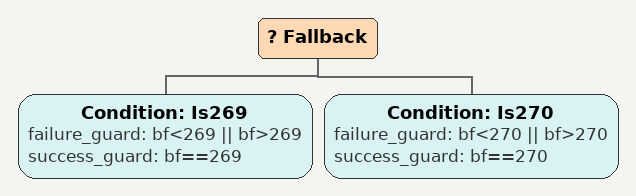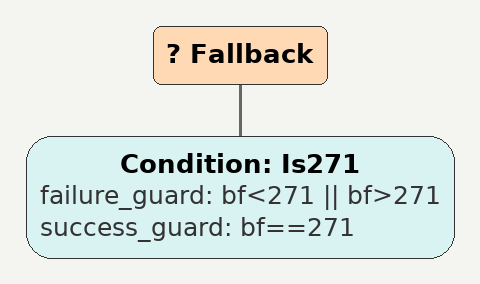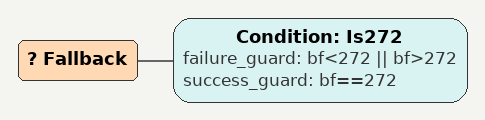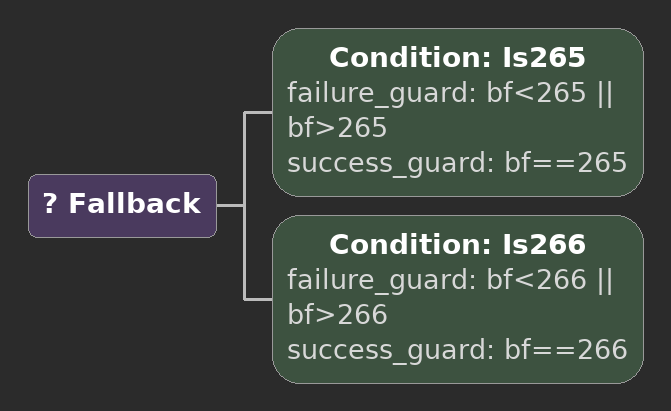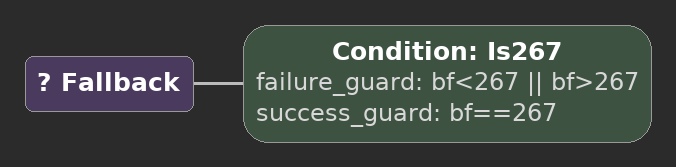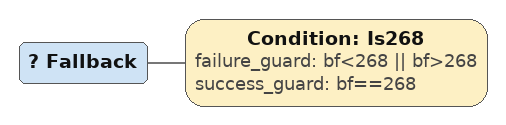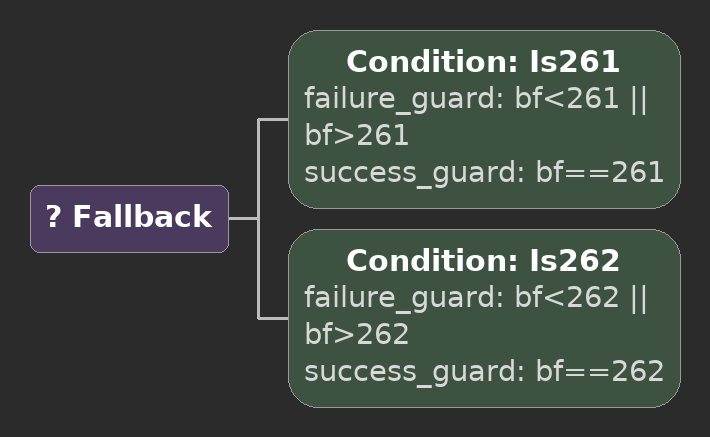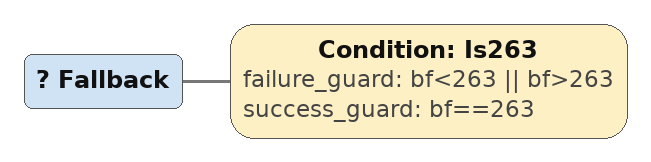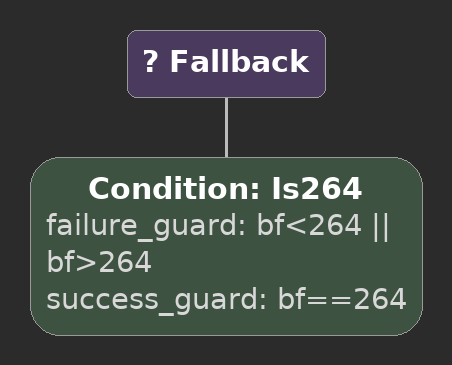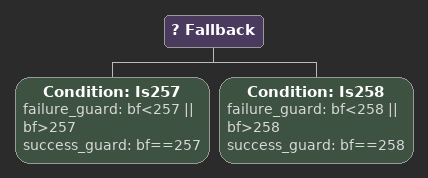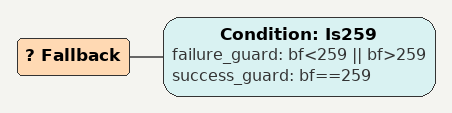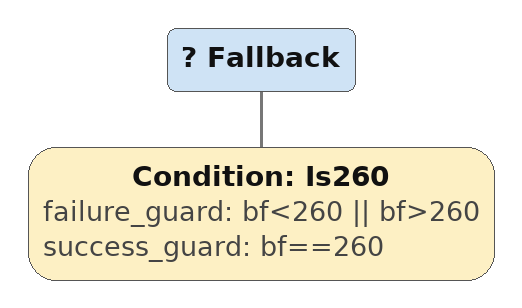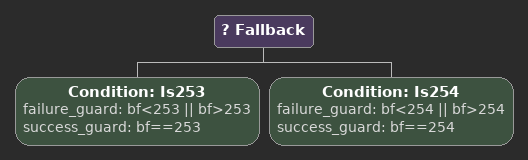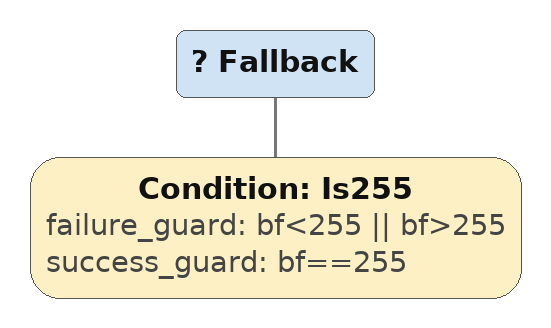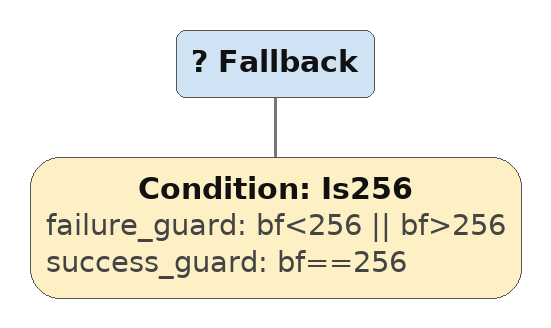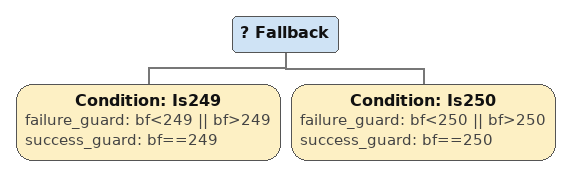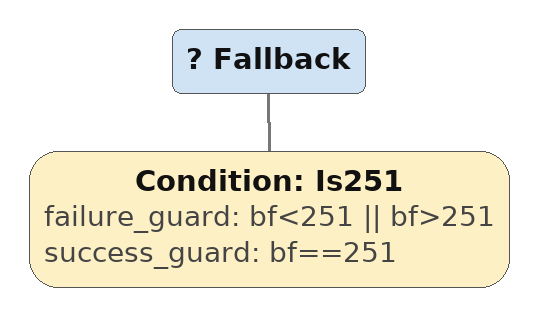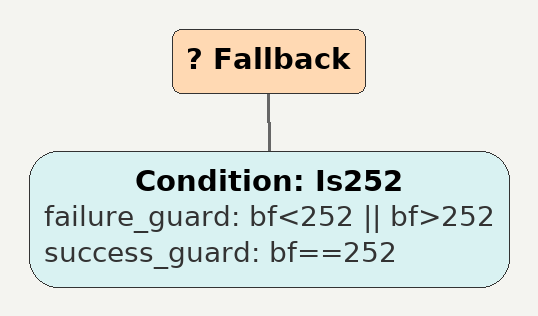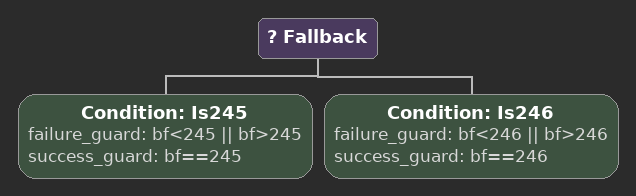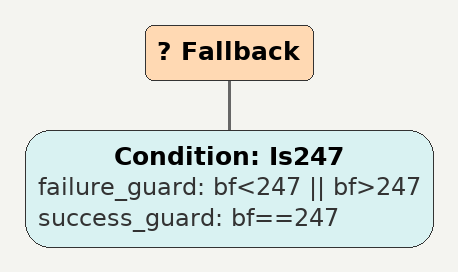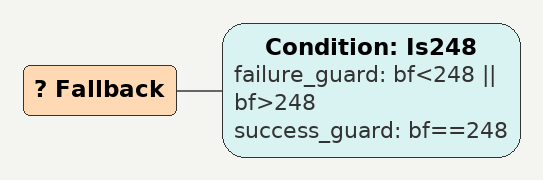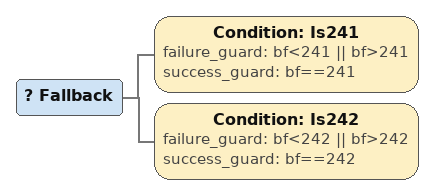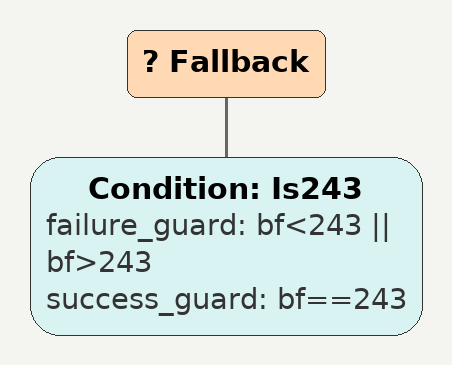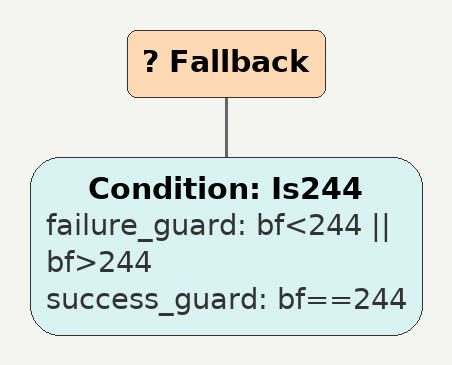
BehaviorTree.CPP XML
<Fallback>
    <Condition ID="Is269" failure_guard="bf&lt;269 || bf>269" success_guard="bf==269"/>
    <Condition ID="Is270" failure_guard="bf&lt;270 || bf>270" success_guard="bf==270"/>
        sequence268
        sequence
        children {
        } end_children
    } end_composite
</Fallback>

<Fallback>
    <Condition ID="Is271" failure_guard="bf&lt;271 || bf>271" success_guard="bf==271"/>
        sequence268
        sequence
        children {
        } end_children
    } end_composite
</Fallback>

<Fallback>
    <Condition ID="Is272" failure_guard="bf&lt;272 || bf>272" success_guard="bf==272"/>
        sequence268
        sequence
        children {
        } end_children
    } end_composite
</Fallback>

<Fallback>
    <Condition ID="Is265" failure_guard="bf&lt;265 || bf>265" success_guard="bf==265"/>
    <Condition ID="Is266" failure_guard="bf&lt;266 || bf>266" success_guard="bf==266"/>
        sequence264
        sequence
        children {
        } end_children
    } end_composite
</Fallback>

<Fallback>
    <Condition ID="Is267" failure_guard="bf&lt;267 || bf>267" success_guard="bf==267"/>
        sequence264
        sequence
        children {
        } end_children
    } end_composite
</Fallback>

<Fallback>
    <Condition ID="Is268" failure_guard="bf&lt;268 || bf>268" success_guard="bf==268"/>
        sequence264
        sequence
        children {
        } end_children
    } end_composite
</Fallback>

<Fallback>
    <Condition ID="Is261" failure_guard="bf&lt;261 || bf>261" success_guard="bf==261"/>
    <Condition ID="Is262" failure_guard="bf&lt;262 || bf>262" success_guard="bf==262"/>
        sequence260
        sequence
        children {
        } end_children
    } end_composite
</Fallback>

<Fallback>
    <Condition ID="Is263" failure_guard="bf&lt;263 || bf>263" success_guard="bf==263"/>
        sequence260
        sequence
        children {
        } end_children
    } end_composite
</Fallback>

<Fallback>
    <Condition ID="Is264" failure_guard="bf&lt;264 || bf>264" success_guard="bf==264"/>
        sequence260
        sequence
        children {
        } end_children
    } end_composite
</Fallback>

<Fallback>
    <Condition ID="Is257" failure_guard="bf&lt;257 || bf>257" success_guard="bf==257"/>
    <Condition ID="Is258" failure_guard="bf&lt;258 || bf>258" success_guard="bf==258"/>
        sequence256
        sequence
        children {
        } end_children
    } end_composite
</Fallback>

<Fallback>
    <Condition ID="Is259" failure_guard="bf&lt;259 || bf>259" success_guard="bf==259"/>
        sequence256
        sequence
        children {
        } end_children
    } end_composite
</Fallback>

<Fallback>
    <Condition ID="Is260" failure_guard="bf&lt;260 || bf>260" success_guard="bf==260"/>
        sequence256
        sequence
        children {
        } end_children
    } end_composite
</Fallback>

<Fallback>
    <Condition ID="Is253" failure_guard="bf&lt;253 || bf>253" success_guard="bf==253"/>
    <Condition ID="Is254" failure_guard="bf&lt;254 || bf>254" success_guard="bf==254"/>
        sequence252
        sequence
        children {
        } end_children
    } end_composite
</Fallback>

<Fallback>
    <Condition ID="Is255" failure_guard="bf&lt;255 || bf>255" success_guard="bf==255"/>
        sequence252
        sequence
        children {
        } end_children
    } end_composite
</Fallback>

<Fallback>
    <Condition ID="Is256" failure_guard="bf&lt;256 || bf>256" success_guard="bf==256"/>
        sequence252
        sequence
        children {
        } end_children
    } end_composite
</Fallback>

<Fallback>
    <Condition ID="Is249" failure_guard="bf&lt;249 || bf>249" success_guard="bf==249"/>
    <Condition ID="Is250" failure_guard="bf&lt;250 || bf>250" success_guard="bf==250"/>
        sequence248
        sequence
        children {
        } end_children
    } end_composite
</Fallback>

<Fallback>
    <Condition ID="Is251" failure_guard="bf&lt;251 || bf>251" success_guard="bf==251"/>
        sequence248
        sequence
        children {
        } end_children
    } end_composite
</Fallback>

<Fallback>
    <Condition ID="Is252" failure_guard="bf&lt;252 || bf>252" success_guard="bf==252"/>
        sequence248
        sequence
        children {
        } end_children
    } end_composite
</Fallback>

<Fallback>
    <Condition ID="Is245" failure_guard="bf&lt;245 || bf>245" success_guard="bf==245"/>
    <Condition ID="Is246" failure_guard="bf&lt;246 || bf>246" success_guard="bf==246"/>
        sequence244
        sequence
        children {
        } end_children
    } end_composite
</Fallback>

<Fallback>
    <Condition ID="Is247" failure_guard="bf&lt;247 || bf>247" success_guard="bf==247"/>
        sequence244
        sequence
        children {
        } end_children
    } end_composite
</Fallback>

<Fallback>
    <Condition ID="Is248" failure_guard="bf&lt;248 || bf>248" success_guard="bf==248"/>
        sequence244
        sequence
        children {
        } end_children
    } end_composite
</Fallback>

<Fallback>
    <Condition ID="Is241" failure_guard="bf&lt;241 || bf>241" success_guard="bf==241"/>
    <Condition ID="Is242" failure_guard="bf&lt;242 || bf>242" success_guard="bf==242"/>
        sequence240
        sequence
        children {
        } end_children
    } end_composite
</Fallback>

<Fallback>
    <Condition ID="Is243" failure_guard="bf&lt;243 || bf>243" success_guard="bf==243"/>
        sequence240
        sequence
        children {
        } end_children
    } end_composite
</Fallback>

<Fallback>
    <Condition ID="Is244" failure_guard="bf&lt;244 || bf>244" success_guard="bf==244"/>
        sequence240
        sequence
        children {
        } end_children
    } end_composite
</Fallback>
